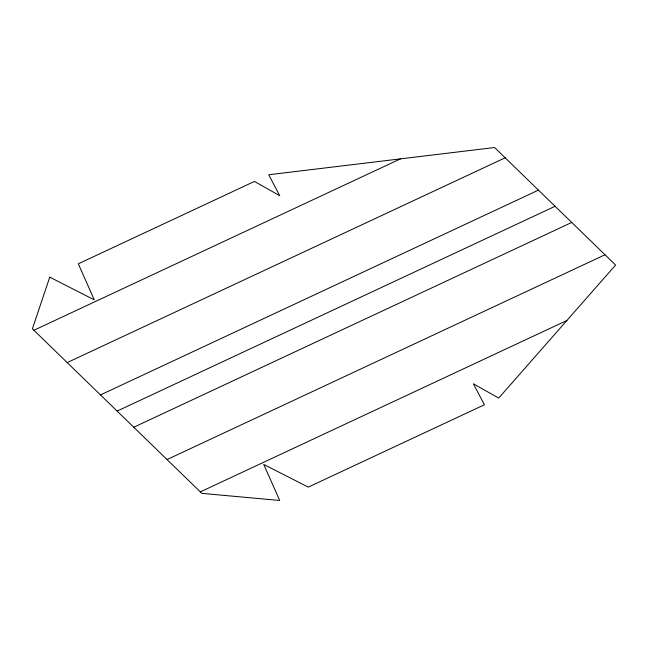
<?xml version="1.0" encoding="UTF-8"?>
<svg xmlns="http://www.w3.org/2000/svg" width="648" height="648" viewBox="0 0 648 648"><rect width="100%" height="100%" fill="white"/><g stroke="black" fill="none" stroke-linecap="round" stroke-linejoin="round"><path stroke-width="0.97" d="M33.915 330.269L400.464 158.865M67.198 362.596L505.156 157.804M100.481 394.924L538.439 190.123M117.126 411.083L555.085 206.283M133.763 427.243L571.722 222.45M167.046 459.57L605.013 254.769M200.329 491.889L566.887 320.485M49.75 277.158L32.4 328.803L201.844 493.355L279.709 500.483L263.728 464.422L308.27 487.126L484.404 404.765L473.396 383.794L498.693 398.083L615.6 265.056L494.57 147.517L268.726 174.758L279.742 195.728L254.445 181.44L78.311 263.801L94.284 299.862L49.75 277.158"/></g></svg>
